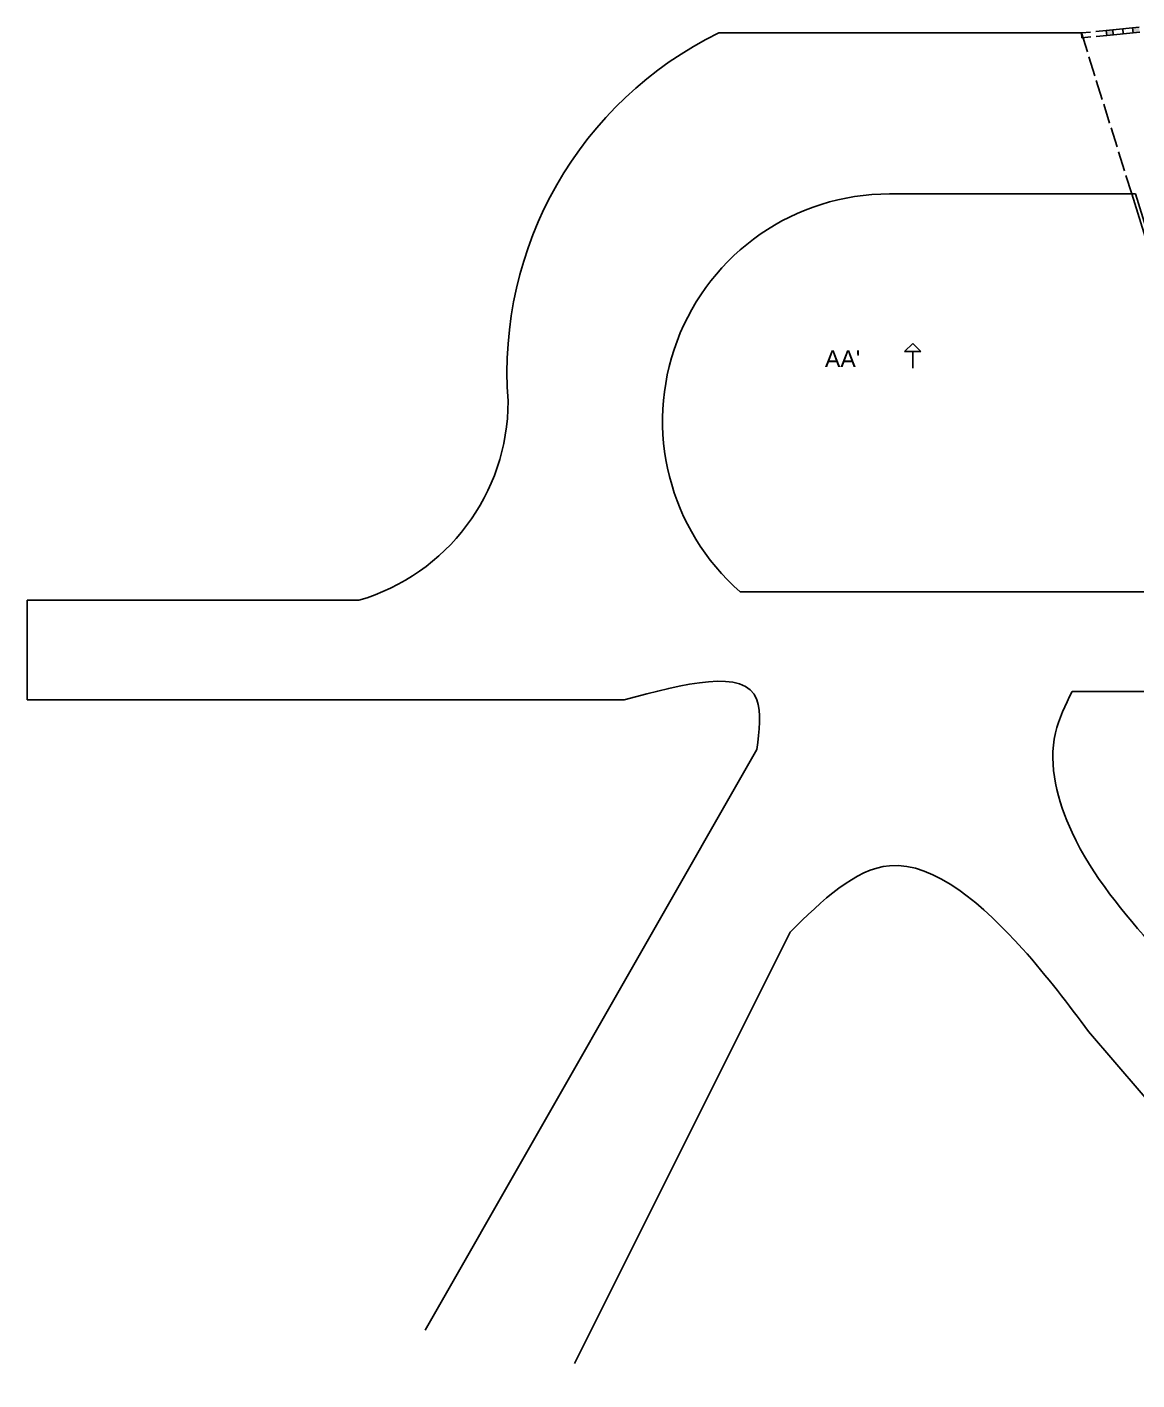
# Model space of a CAD drawing. Header units: millimetres. Extents: x -5657 to 14604, y -1609 to 2067.
# Drawn here: x -5657 to -4988, y 1004 to 1820 of the extents above; entities that cross this region are included whole.
import ezdxf

# ---------------------------------------------------------------- set-up
doc = ezdxf.new("R2010")
doc.units = ezdxf.units.MM
doc.linetypes.add('ACAD_ISO02W100', pattern=[15, 12, -3])
doc.linetypes.add('DASHED2', pattern=[9.525, 6.35, -3.175])
doc.layers.get('0').update_dxf_attribs({"color": 4})
doc.layers.add('gelijkvloers', color=80, linetype='Continuous')
doc.layers.add('str palen', color=220, linetype='Continuous')
doc.styles.get("Standard").update_dxf_attribs({"font": 'arial.ttf'})

msp = doc.modelspace()

# ---------------------------------------------------------------- hatches: boundary and pattern name
at = {"layer": 'str palen', "linetype": 'Continuous', "transparency": 33554687}
h = msp.add_hatch(color=256, dxfattribs=at)
h.dxf.hatch_style = 1
h.paths.add_polyline_path([(-5002.47, 1817.91), (-5006.45, 1817.51), (-5006.14, 1814.52), (-5002.16, 1814.92)])
h.paths.add_polyline_path([(-4986.55, 1819.52), (-4990.53, 1819.11), (-4990.22, 1816.13), (-4986.24, 1816.53)])

# ---------------------------------------------------------------- linework, layer by layer
at = {"linetype": 'Continuous'}
for p, q in [((-5021.38, 1816), (-5240, 1816)), ((-4973.88, 1664), (-4991.06, 1719)), ((-4971.8, 1664.65), (-4988.79, 1719))]:
    msp.add_line(p, q, dxfattribs=at)
for p, q in [((-5027, 1719), (-5137, 1719)), ((-5027, 1719), (-4991.06, 1719)), ((-5027, 1479), (-5227, 1479)), ((-3697, 1479), (-5027, 1479)), ((-5457, 1474), (-5657, 1474)), ((-5657, 1474), (-5657, 1414)), ((-5657, 1414), (-5297, 1414)), ((-3697, 1419), (-5027, 1419)), ((-5217, 1384), (-5417, 1034)), ((-5327, 1014), (-5197, 1274)), ((-5017, 1214), (-4837, 1004))]:
    msp.add_line(p, q)
msp.add_arc((-5139.92, 1611.42), 227.75, 116.06829, 184.38637, dxfattribs=at)
for centre, radius, start, end in [((-5137, 1582.12), 136.88, 90, 228.88791), ((-5492, 1594), 125, 286.2602, 0)]:
    msp.add_arc(centre, radius, start, end)
for points in [[(-5297, 1414), (-5217, 1414), (-5217, 1384)], [(-4977, 1264), (-5027, 1334), (-5037, 1394), (-5027, 1419)], [(-5197, 1274), (-5137, 1314), (-5057, 1264), (-5017, 1214)]]:
    msp.add_spline(points, degree=3)
at = {"layer": 'gelijkvloers', "linetype": 'ACAD_ISO02W100'}
for p, q in [((-5021.38, 1816), (-4991.06, 1719)), ((-4991.06, 1719), (-4988.79, 1719))]:
    msp.add_line(p, q, dxfattribs=at)
at = {"layer": 'str palen', "linetype": 'Continuous'}
for p, q in [((-5006.45, 1817.48), (-4986.55, 1819.54)), ((-4990.53, 1819.13), (-4990.22, 1816.13)), ((-5006.45, 1817.48), (-5006.14, 1814.52)), ((-5006.14, 1814.52), (-4986.24, 1816.53)), ((-5002.47, 1817.89), (-5002.16, 1814.92)), ((-4996.5, 1818.51), (-4996.19, 1815.53))]:
    msp.add_line(p, q, dxfattribs=at)
at = {"layer": 'str palen', "linetype": 'DASHED2'}
for p, q in [((-5006.45, 1817.48), (-5021.38, 1816)), ((-5021.09, 1813.01), (-5021.38, 1816)), ((-5006.14, 1814.52), (-5021.09, 1813.01))]:
    msp.add_line(p, q, dxfattribs=at)
at = {"layer": 'str palen', "linetype": 'ACAD_ISO02W100'}
for p, q in [((-5128.08, 1624), (-5122.92, 1628.79)), ((-5123.08, 1624), (-5128.08, 1624)), ((-5123.08, 1614), (-5123.08, 1624)), ((-5123.08, 1624), (-5118.08, 1624)), ((-5118.08, 1624), (-5123.08, 1624)), ((-5122.92, 1628.79), (-5118.08, 1624))]:
    msp.add_line(p, q, dxfattribs=at)

# ---------------------------------------------------------------- texts
at = {"layer": 'str palen', "linetype": 'ACAD_ISO02W100', "insert": (-5176.01, 1624.59), "char_height": 10, "attachment_point": 1}
msp.add_mtext_dynamic_manual_height_columns("AA'", width=46.3338, gutter_width=12.5, heights=[0], dxfattribs=at)

doc.saveas('drawing.dxf')
